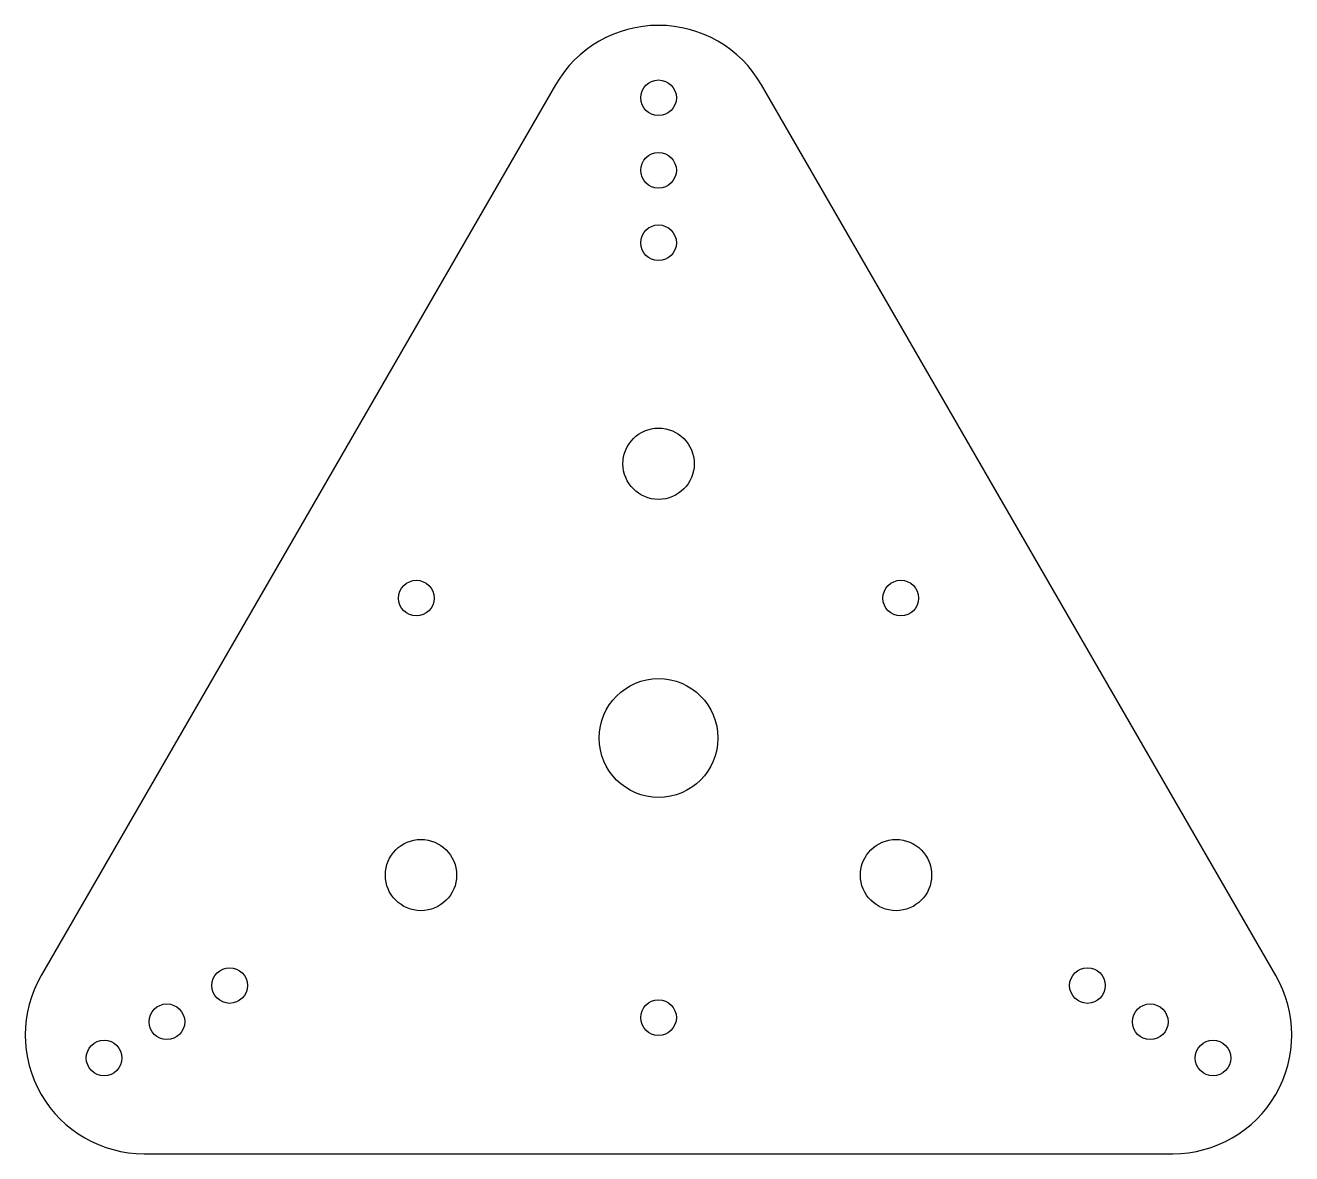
# Model space of a CAD drawing. Header units: inches. Extents: x -54 to 53, y -35 to 60.
import ezdxf

# ---------------------------------------------------------------- set-up
doc = ezdxf.new("R2010")
doc.units = ezdxf.units.IN
doc.header["$MEASUREMENT"] = 0

# ---------------------------------------------------------------- blocks, each defined once
blk = doc.blocks.new('*U9')
blk.add_circle((0, 0), 1.5)
blk = doc.blocks.new('*U10')
at = {"color": 0, "linetype": 'ByBlock', "lineweight": -2, "transparency": 16777216}
for p, rotation in [((-14.25, 26.08), 240), ((26.53, 26.08), 120)]:
    blk.add_blockref('*U9', p, dxfattribs=dict(at, rotation=rotation))
blk.add_blockref('*U9', (6.14, -9.24), dxfattribs=at)
blk = doc.blocks.new('*U11')
for centre in [(0, 6.1025), (0, 0), (0, -6.1025)]:
    blk.add_circle(centre, 1.5)
blk = doc.blocks.new('*U12')
at = {"color": 0, "linetype": 'ByBlock', "lineweight": -2, "transparency": 16777216}
blk.add_blockref('*U11', (6.14, 62.1), dxfattribs=at)
for p, rotation in [((-35.25, -9.59), 120), ((47.53, -9.59), 240)]:
    blk.add_blockref('*U11', p, dxfattribs=dict(at, rotation=rotation))
blk = doc.blocks.new('*U13')
blk.add_circle((0, 0), 3)
blk = doc.blocks.new('*U14')
at = {"color": 0, "linetype": 'ByBlock', "lineweight": -2, "transparency": 16777216}
blk.add_blockref('*U13', (-0.2, 23.2), dxfattribs=at)
for p, rotation in [((-20.2, -11.43), 120), ((19.79, -11.43), 240)]:
    blk.add_blockref('*U13', p, dxfattribs=dict(at, rotation=rotation))

msp = doc.modelspace()

# ---------------------------------------------------------------- linework, layer by layer
msp.add_lwpolyline([(-8.87, 55.11), (-52.17, -19.89, 0.57735), (-43.51, -34.89), (43.1, -34.89, 0.57735), (51.76, -19.89), (8.46, 55.11, 0.57735)], format="xyb", close=True)
msp.add_circle((-0.2, 0.11), 5)

# ---------------------------------------------------------------- block references
for name, p in [('*U12', (-6.34, -14.19)), ('*U14', (0, 0)), ('*U10', (-6.34, -14.19))]:
    msp.add_blockref(name, p)

doc.saveas('drawing.dxf')
